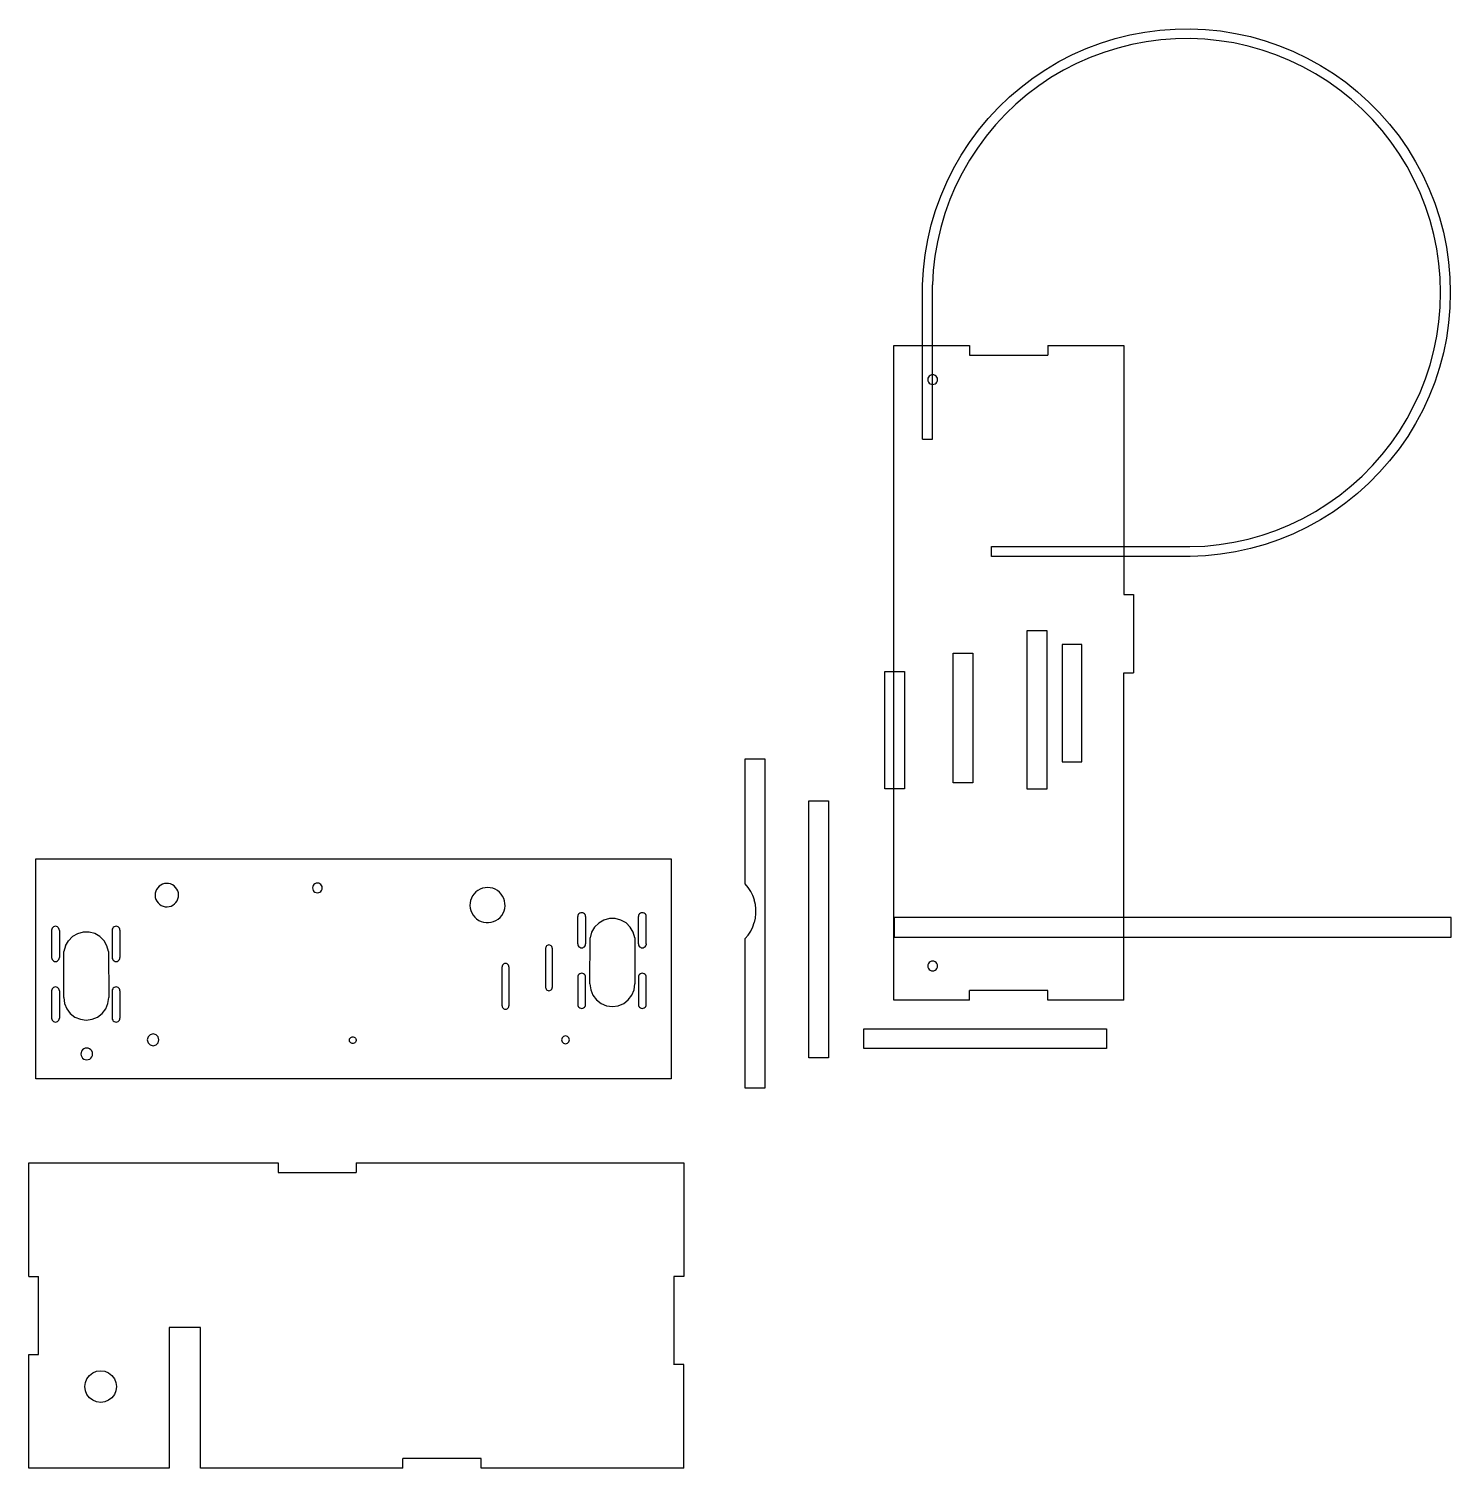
# Model space of a CAD drawing. Extents: x -496 to 930, y -567 to 239.
# Drawn here: x 154 to 930, y -546 to 239 of the extents above; entities that cross this region are included whole.
import ezdxf

# ---------------------------------------------------------------- set-up
doc = ezdxf.new("R2010")
doc.units = 0

msp = doc.modelspace()

# ---------------------------------------------------------------- linework, layer by layer
at = {"layer": 'Layer 1'}
for p, q in [((746.189, 234.021), (754.23998, 236.03381)), ((754.239, 236.034), (762.39259, 237.57964)), ((762.393, 237.579), (770.62206, 238.65232)), ((770.622, 238.653), (778.89926, 239.25045)), ((778.899, 239.25), (787.19692, 239.369592)), ((787.197, 239.37), (795.48801, 239.01133)), ((795.488, 239.011), (803.7446, 238.175264)), ((803.745, 238.175), (811.93971, 236.86498)), ((811.94, 236.865), (820.04564, 235.08503)), ((722.916, 225.254), (730.50055, 228.62213)), ((730.501, 228.622), (738.26702, 231.54758)), ((738.267, 231.547), (746.18863, 234.0203)), ((747.631, 228.884), (740.00288, 226.50235)), ((755.384, 230.822), (747.63136, 228.88377)), ((763.235, 232.311), (755.38358, 230.82264)), ((771.159, 233.344), (763.23486, 232.31045)), ((779.13, 233.919), (771.15946, 233.343688)), ((787.12, 234.035), (779.12959, 233.919842)), ((795.104, 233.689), (787.12019, 234.034378)), ((803.055, 232.884), (795.10438, 233.688767)), ((810.946, 231.623), (803.05493, 232.88448)), ((818.751, 229.909), (810.94573, 231.623)), ((826.445, 227.748), (818.75143, 229.90884)), ((820.045, 235.085), (828.03465, 232.84101)), ((828.035, 232.841), (835.88207, 230.14044)), ((835.882, 230.141), (843.56047, 226.99284)), ((708.392, 217.236), (715.53876, 221.45425)), ((715.538, 221.454), (722.9159, 225.2535)), ((725.221, 220.442), (718.11648, 216.7833)), ((732.525, 223.685), (725.22149, 220.44168)), ((740.003, 226.502), (732.52479, 223.68483)), ((834.001, 225.148), (826.4447, 227.74849)), ((841.395, 222.116), (834.00107, 225.1475)), ((848.602, 218.664), (841.39498, 222.11645)), ((843.56, 226.992), (851.04433, 223.4067)), ((851.045, 223.407), (858.31035, 219.39646)), ((694.886, 207.601), (701.50007, 212.61335)), ((701.5, 212.613), (708.39186, 217.23597)), ((711.235, 212.721), (704.59852, 208.26933)), ((718.117, 216.783), (711.23507, 212.72107)), ((855.598, 214.802), (848.60189, 218.66392)), ((862.36, 210.543), (855.59799, 214.80157)), ((858.31, 219.397), (865.33222, 214.97455)), ((865.332, 214.974), (872.08777, 210.15433)), ((688.571, 202.216), (694.88532, 207.60108)), ((704.598, 208.27), (698.22901, 203.44339)), ((868.866, 205.902), (862.36056, 210.54307)), ((875.093, 200.894), (868.86577, 205.90215)), ((872.088, 210.155), (878.55489, 204.95413)), ((878.555, 204.954), (884.71153, 199.38919)), ((676.925, 190.4), (682.57796, 196.47568)), ((682.578, 196.476), (688.57158, 202.21591)), ((692.149, 198.257), (686.3775, 192.72979)), ((698.23, 203.443), (692.14967, 198.25747)), ((881.021, 195.535), (875.09262, 200.8936)), ((884.712, 199.389), (890.53768, 193.47875)), ((671.631, 184.009), (676.92453, 190.40027)), ((686.378, 192.73), (680.93453, 186.87946)), ((886.631, 189.844), (881.021, 195.535)), ((891.904, 183.839), (886.63139, 189.84398)), ((890.537, 193.479), (896.0125, 187.24294)), ((666.715, 177.323), (671.6315, 184.00862)), ((675.837, 180.725), (671.10267, 174.28712)), ((680.934, 186.88), (675.83665, 180.72557)), ((896.821, 177.54), (891.90311, 183.83877)), ((896.013, 187.243), (901.12015, 180.70184)), ((901.12, 180.701), (905.8418, 173.87647)), ((662.192, 170.365), (666.7152, 177.32277)), ((671.103, 174.287), (666.747, 167.587)), ((901.368, 170.969), (896.82115, 177.54064)), ((905.842, 173.877), (910.162, 166.792)), ((658.077, 163.159), (662.1918, 170.3658)), ((666.747, 167.587), (662.78466, 160.64725)), ((905.529, 164.146), (901.368, 170.969)), ((910.162, 166.792), (914.06744, 159.46961)), ((654.384, 155.727), (658.077, 163.159)), ((662.785, 160.648), (659.22906, 153.4915)), ((909.29, 157.095), (905.529, 164.146)), ((914.068, 159.469), (917.54506, 151.93377)), ((651.126, 148.094), (654.38448, 155.7263)), ((659.229, 153.491), (656.09126, 146.14152)), ((912.638, 149.839), (909.29, 157.095)), ((915.563, 142.402), (912.638, 149.839)), ((917.545, 151.934), (920.58219, 144.21097)), ((648.312, 140.287), (651.12539, 148.09435)), ((656.091, 146.142), (653.38189, 138.62396)), ((918.054, 134.809), (915.563, 142.402)), ((920.582, 144.211), (923.16921, 136.32582)), ((645.953, 132.331), (648.31187, 140.28746)), ((653.382, 138.624), (651.11054, 130.96237)), ((920.104, 127.085), (918.05425, 134.80891)), ((923.169, 136.326), (925.2976, 128.30486)), ((644.057, 124.251), (645.95359, 132.33015)), ((651.11, 130.962), (649.28368, 123.18223)), ((921.705, 119.256), (920.10364, 127.08517)), ((925.298, 128.305), (926.96099, 120.17455)), ((642.629, 116.076), (644.05699, 124.251)), ((649.284, 123.182), (647.90893, 115.30994)), ((922.853, 111.348), (921.70537, 119.25642)), ((926.961, 120.174), (928.1528, 111.96125)), ((641.674, 107.833), (642.628644, 116.07669)), ((647.909, 115.31), (646.989747, 107.37179)), ((923.543, 103.384), (922.852657, 111.34802)), ((928.153, 111.961), (928.869787, 103.69192)), ((641.196, 99.5474), (641.674112, 107.83274)), ((646.99, 107.372), (646.529583, 99.54742)), ((923.775, 95.4685), (923.542929, 103.38362)), ((928.87, 103.692), (929.111102, 95.46949)), ((641.195, 15.4279), (641.195, 99.5474)), ((646.529, 15.4298), (646.529, 99.5474)), ((923.543, 87.4104), (923.775297, 95.46854)), ((929.111, 95.4698), (928.869785, 87.10295)), ((922.853, 79.449), (923.543117, 87.41041)), ((928.869, 87.103), (928.152325, 78.83522)), ((921.705, 71.5406), (922.85263, 79.44902)), ((928.153, 78.8352), (926.9612, 70.62245)), ((920.104, 63.7114), (921.70536, 71.54057)), ((625.45, 66.5889), (666.8522, 66.588985)), ((625.45, -290.742), (625.45, 66.5889)), ((666.853, 66.589), (666.853, 61.2557)), ((709.519, 66.5889), (709.519, 61.2556)), ((709.519, 66.5889), (750.9205, 66.588872)), ((750.92, 66.5889), (750.92, -69.41)), ((918.054, 55.9875), (920.10375, 63.71141)), ((926.961, 70.6225), (925.29801, 62.49205)), ((666.853, 61.2557), (709.5192, 61.255644)), ((915.563, 48.3945), (918.05431, 55.98749)), ((925.298, 62.492), (923.1694, 54.47086)), ((644.01, 47.9222), (644.100876, 47.232026)), ((644.101, 48.6124), (644.010124, 47.922198)), ((644.101, 47.232), (644.367389, 46.588844)), ((644.368, 49.2556), (644.101611, 48.612444)), ((644.791, 49.8079), (644.367215, 49.25562)), ((645.344, 50.2316), (644.79172, 49.807815)), ((645.987, 50.498), (645.343844, 50.231611)), ((646.677, 50.5889), (645.986826, 50.498024)), ((647.367, 50.498), (646.676826, 50.588876)), ((648.01, 50.2316), (647.366844, 50.497989)), ((648.563, 49.8079), (648.01072, 50.231685)), ((648.986, 49.2556), (648.562215, 49.80788)), ((648.986, 46.5889), (649.252418, 47.232056)), ((649.253, 48.6124), (648.986582, 49.255556)), ((649.253, 47.232), (649.343847, 47.922174)), ((649.344, 47.9222), (649.253153, 48.612402)), ((912.638, 40.9577), (915.56267, 48.39455)), ((923.169, 54.4709), (920.58179, 46.58572)), ((644.368, 46.5889), (644.791785, 46.03662)), ((644.791, 46.0366), (645.34328, 45.612815)), ((645.344, 45.6128), (645.987156, 45.346411)), ((645.987, 45.3464), (646.677174, 45.255524)), ((646.677, 45.2556), (647.367174, 45.346476)), ((647.367, 45.3464), (648.010156, 45.612789)), ((648.01, 45.6128), (648.56228, 46.036585)), ((648.563, 46.0366), (648.986785, 46.58888)), ((909.29, 33.7017), (912.63823, 40.9577)), ((920.582, 46.5857), (917.54481, 38.86267)), ((905.529, 26.6506), (909.28969, 33.70165)), ((917.545, 38.8627), (914.06794, 31.32747)), ((901.368, 19.8279), (905.52869, 26.65058)), ((910.162, 24.0051), (905.84121, 16.91987)), ((914.068, 31.3274), (910.16256, 24.00501)), ((896.821, 13.2563), (901.36785, 19.82794)), ((905.842, 16.9198), (901.1202, 10.09527)), ((641.195, 15.4279), (646.52891, 15.429876)), ((891.904, 6.95751), (896.82189, 13.25628)), ((901.12, 10.0953), (896.01285, 3.55414)), ((881.021, -4.73871), (886.63081, 0.95253)), ((886.631, 0.952528), (891.90361, 6.957508)), ((896.013, 3.55414), (890.5375, -2.68192)), ((875.093, -10.0973), (881.02138, -4.7387)), ((890.537, -2.68193), (884.71132, -8.59218)), ((862.36, -19.7465), (868.86544, -15.10543)), ((868.866, -15.1055), (875.09323, -10.09735)), ((878.555, -14.157), (872.08811, -19.35787)), ((884.712, -8.59218), (878.55547, -14.15699)), ((855.598, -24.0051), (862.36001, -19.74653)), ((872.088, -19.3579), (865.33223, -24.17757)), ((834.001, -34.351), (841.39493, -31.3195)), ((841.395, -31.3195), (848.60202, -27.86705)), ((848.602, -27.867), (855.59811, -24.00508)), ((858.31, -28.6), (851.04465, -32.61054)), ((865.332, -24.1775), (858.30978, -28.59995)), ((810.946, -40.8263), (818.75127, -39.1123)), ((818.751, -39.1123), (826.44457, -36.95146)), ((826.445, -36.9515), (834.0013, -34.35101)), ((843.56, -36.1958), (835.88153, -39.34396)), ((851.045, -32.6105), (843.56067, -36.1958)), ((678.848, -48.5746), (678.848, -43.2413)), ((678.848, -43.2413), (787.044, -43.2413)), ((787.044, -43.2413), (795.10463, -42.892598)), ((795.104, -42.8926), (803.05462, -42.087833)), ((803.055, -42.0878), (810.94607, -40.82632)), ((811.94, -46.0685), (803.74529, -47.37852)), ((820.045, -44.2885), (811.93936, -46.06847)), ((828.035, -42.0445), (820.04535, -44.28849)), ((835.882, -39.344), (828.03493, -42.04456)), ((787.159, -48.5746), (678.848, -48.5746)), ((795.488, -48.2143), (787.15856, -48.574633)), ((803.745, -47.3785), (795.4884, -48.214236)), ((750.92, -69.41), (756.254, -69.41)), ((756.254, -69.41), (756.254, -112.077)), ((698.259, -175.626), (698.277062, -88.9557)), ((698.277, -88.9555), (708.9437, -88.957758)), ((708.944, -88.9577), (708.925938, -175.628)), ((657.85, -172.104), (657.864675, -101.4332)), ((657.864, -101.434), (668.5307, -101.436258)), ((668.531, -101.436), (668.516324, -172.1068)), ((727.991, -96.6276), (717.3243, -96.629858)), ((717.325, -96.6298), (717.338264, -160.6298)), ((728.005, -160.628), (727.991736, -96.6281)), ((620.643, -175.464), (620.656264, -111.4641)), ((620.657, -111.464), (631.3237, -111.466258)), ((631.323, -111.466), (631.309736, -175.466)), ((750.92, -112.077), (756.254, -112.077)), ((750.92, -290.742), (750.92, -112.077)), ((544.466, -227.289), (544.466, -159.081)), ((544.466, -159.081), (555.133, -159.081)), ((555.133, -159.081), (555.133, -338.787)), ((717.338, -160.63), (728.0046, -160.627178)), ((668.516, -172.107), (657.8493, -172.104178)), ((631.31, -175.466), (620.6433, -175.463178)), ((708.926, -175.628), (698.2593, -175.625178)), ((579.135, -322.172), (579.135, -181.879)), ((579.135, -181.879), (589.815, -181.879)), ((589.815, -181.879), (589.815, -322.172)), ((157.398, -333.726), (157.397997, -213.591)), ((157.398, -213.591), (504.063, -213.590944)), ((504.063, -213.59), (504.063, -333.726)), ((226.545, -227.439), (225.54451, -227.932522)), ((227.616, -227.126), (226.54501, -227.438279)), ((228.725, -227.005), (227.61605, -227.126581)), ((229.838, -227.078), (228.72479, -227.005158)), ((230.922, -227.343), (229.83835, -227.077965)), ((231.943, -227.792), (230.92184, -227.342787)), ((232.87, -228.412), (231.942353, -227.792325)), ((309.138, -227.598), (308.714215, -228.150308)), ((309.691, -227.174), (309.13872, -227.597785)), ((310.334, -226.908), (309.690844, -227.174389)), ((311.024, -226.817), (310.333826, -226.907876)), ((311.714, -226.908), (311.023826, -226.817124)), ((312.357, -227.174), (311.713844, -226.907611)), ((312.91, -227.598), (312.35772, -227.174215)), ((313.333, -228.15), (312.909215, -227.597692)), ((546.064, -229.238), (544.46631, -227.28813)), ((222.539, -232.43), (222.466158, -233.54322)), ((222.467, -233.544), (222.58857, -234.65293)), ((222.804, -231.347), (222.538957, -232.43065)), ((222.588, -234.653), (222.90029, -235.724)), ((223.254, -230.326), (222.804807, -231.34716)), ((223.873, -229.398), (223.253311, -230.325664)), ((224.645, -228.592), (223.873639, -229.397941)), ((225.544, -227.932), (224.644409, -228.59175)), ((233.676, -229.183), (232.870053, -228.411631)), ((234.336, -230.083), (233.676241, -229.183417)), ((234.83, -231.083), (234.336478, -230.08249)), ((234.476, -236.481), (234.92519, -235.45984)), ((235.142, -232.154), (234.82971, -231.08302)), ((234.926, -235.46), (235.191043, -234.37635)), ((235.264, -233.263), (235.142427, -232.15404)), ((235.191, -234.376), (235.263844, -233.2628)), ((308.357, -229.484), (308.447876, -230.174174)), ((308.448, -228.794), (308.357124, -229.484202)), ((308.448, -230.174), (308.714389, -230.817156)), ((308.715, -228.15), (308.448611, -228.793127)), ((308.715, -230.817), (309.138785, -231.36928)), ((309.138, -231.369), (309.69028, -231.792785)), ((309.691, -231.793), (310.334156, -232.059389)), ((310.334, -232.06), (311.024174, -232.150876)), ((311.024, -232.15), (311.714174, -232.059124)), ((311.714, -232.06), (312.357156, -231.793611)), ((312.357, -231.793), (312.90928, -231.369215)), ((312.91, -231.369), (313.333785, -230.81672)), ((313.333, -230.817), (313.599418, -230.173844)), ((313.6, -228.794), (313.333582, -228.150873)), ((313.6, -230.174), (313.690847, -229.483826)), ((313.691, -229.484), (313.600153, -228.793798)), ((395.004, -235.017), (394.537289, -236.33853)), ((395.658, -233.778), (395.003838, -235.01746)), ((396.486, -232.647), (395.658328, -233.77803)), ((397.469, -231.648), (396.485485, -232.646445)), ((398.587, -230.804), (397.46858, -231.648634)), ((399.817, -230.131), (398.58753, -230.803761)), ((401.131, -229.644), (399.81666, -230.130607)), ((402.502, -229.354), (401.13085, -229.64404)), ((403.901, -229.267), (402.50219, -229.354291)), ((405.298, -229.384), (403.90142, -229.266709)), ((406.662, -229.704), (405.29737, -229.384609)), ((407.966, -230.219), (406.66242, -229.70434)), ((409.181, -230.918), (407.96623, -230.218993)), ((410.281, -231.786), (409.18096, -230.917603)), ((411.243, -232.805), (410.281131, -231.78567)), ((412.046, -233.954), (411.242796, -232.80547)), ((412.673, -235.207), (412.045564, -233.95379)), ((413.112, -236.538), (412.673737, -235.20679)), ((547.428, -231.358), (546.06334, -229.23848)), ((548.542, -233.619), (547.42821, -231.35756)), ((549.391, -235.993), (548.542669, -233.6192)), ((222.9, -235.724), (223.393522, -236.72448)), ((223.394, -236.724), (224.053759, -237.623583)), ((224.054, -237.624), (224.859947, -238.395369)), ((224.86, -238.395), (225.78765, -239.014703)), ((225.787, -239.015), (226.80816, -239.464185)), ((226.808, -239.464), (227.89165, -239.729035)), ((227.892, -239.729), (229.00521, -239.801842)), ((229.005, -239.802), (230.11395, -239.680447)), ((230.114, -239.68), (231.18499, -239.367693)), ((231.185, -239.368), (232.18549, -238.874478)), ((232.186, -238.874), (233.085594, -238.21425)), ((233.085, -238.215), (233.856358, -237.409059)), ((233.857, -237.409), (234.476692, -236.481336)), ((394.201, -239.114), (394.339345, -240.50868)), ((394.268, -237.714), (394.201791, -239.11393)), ((394.537, -236.339), (394.267676, -237.71438)), ((394.34, -240.509), (394.679908, -241.86866)), ((394.68, -241.869), (395.214274, -243.16468)), ((395.214, -243.164), (395.931239, -244.36807)), ((411.545, -244.536), (412.287893, -243.34759)), ((412.288, -243.347), (412.849932, -242.06309)), ((412.85, -242.064), (413.219005, -240.71193)), ((413.351, -237.919), (413.111224, -236.53814)), ((413.219, -240.711), (413.387233, -239.31962)), ((413.387, -239.32), (413.350847, -237.91897)), ((454.13, -243.278), (453.688181, -243.617005)), ((454.644, -243.064), (454.129481, -243.277134)), ((455.197, -242.992), (454.644861, -243.0647)), ((455.749, -243.064), (455.196833, -242.9913)), ((456.263, -243.278), (455.748481, -243.064866)), ((456.705, -243.617), (456.263181, -243.277995)), ((487.196, -243.278), (486.754181, -243.617005)), ((487.711, -243.064), (487.196481, -243.277134)), ((488.263, -242.992), (487.710833, -243.0647)), ((488.815, -243.064), (488.262861, -242.9913)), ((489.33, -243.278), (488.815481, -243.064866)), ((489.772, -243.617), (489.330181, -243.277995)), ((549.962, -238.448), (549.390218, -235.99287)), ((549.962, -245.978), (550.249782, -243.47362)), ((550.25, -240.953), (549.962218, -238.44865)), ((550.25, -243.474), (550.25, -240.953)), ((166.6, -251.048), (166.260972, -251.489819)), ((167.041, -250.709), (166.599173, -251.048033)), ((167.556, -250.496), (167.041481, -250.709134)), ((168.108, -250.423), (167.555852, -250.495672)), ((168.66, -250.496), (168.107852, -250.423328)), ((169.175, -250.709), (168.660481, -250.495866)), ((169.616, -251.048), (169.174173, -250.708967)), ((169.616, -251.048), (169.649209, -251.091265)), ((169.65, -251.092), (169.886169, -252.084208)), ((199.666, -251.048), (199.326975, -251.489819)), ((200.108, -250.709), (199.666173, -251.048033)), ((200.623, -250.496), (200.108478, -250.709134)), ((201.175, -250.423), (200.622855, -250.495672)), ((201.727, -250.496), (201.174852, -250.423328)), ((202.241, -250.709), (201.726481, -250.495866)), ((202.683, -251.048), (202.241173, -250.708967)), ((203.022, -251.49), (202.682972, -251.048181)), ((395.931, -244.368), (396.815879, -245.45481)), ((396.816, -245.455), (397.84972, -246.401403)), ((397.85, -246.402), (399.0105, -247.187791)), ((399.01, -247.187), (400.27255, -247.795471)), ((400.273, -247.796), (401.61068, -248.21414)), ((401.611, -248.214), (402.9953, -248.43292)), ((402.995, -248.433), (404.39643, -248.447958)), ((404.396, -248.448), (405.78467, -248.258827)), ((405.785, -248.259), (407.13134, -247.869618)), ((407.131, -247.869), (408.4063, -247.287792)), ((408.407, -247.288), (409.58409, -246.527271)), ((409.584, -246.527), (410.63776, -245.602977)), ((410.637, -245.603), (411.545021, -244.53541)), ((453.063, -260.058), (453.063, -245.125)), ((453.136, -244.573), (453.0633, -245.125139)), ((453.349, -244.058), (453.135894, -244.572519)), ((453.688, -243.617), (453.348967, -244.058847)), ((457.044, -244.058), (456.704967, -243.616153)), ((457.257, -244.573), (457.043894, -244.058481)), ((457.33, -245.125), (457.2573, -244.572861)), ((457.33, -245.125), (457.33, -260.058)), ((462.217, -250.902), (460.62338, -253.67954)), ((464.475, -248.631), (462.21683, -250.90145)), ((467.244, -247.023), (464.47512, -248.63161)), ((470.335, -246.186), (467.2441, -247.023155)), ((473.537, -246.177), (470.3348, -246.185749)), ((476.633, -246.997), (473.53765, -246.176581)), ((479.41, -248.591), (476.63246, -246.99738)), ((481.681, -250.849), (479.41055, -248.5908)), ((483.289, -253.618), (481.68039, -250.84912)), ((486.202, -244.573), (486.1293, -245.125139)), ((486.13, -260.058), (486.13, -245.125)), ((486.416, -244.058), (486.202894, -244.572519)), ((486.755, -243.617), (486.415967, -244.058847)), ((490.111, -244.058), (489.771967, -243.616153)), ((490.324, -244.573), (490.110894, -244.058481)), ((490.396, -245.125), (490.3233, -244.572861)), ((490.396, -260.058), (490.396, -245.125)), ((547.428, -253.068), (548.54179, -250.80656)), ((548.542, -250.807), (549.390331, -248.4332)), ((549.391, -248.433), (549.962782, -245.97787)), ((625.591, -245.656), (625.591, -256.323)), ((929.589, -245.656), (625.591, -245.656)), ((929.589, -256.323), (929.589, -245.656)), ((166.047, -252.005), (165.974308, -252.557139)), ((165.975, -252.557), (165.975, -267.49)), ((166.26, -251.49), (166.04688, -252.004519)), ((169.886, -252.084), (170.241459, -252.974495)), ((170.241, -252.974), (170.241, -267.49)), ((173.535, -261.111), (175.12861, -258.33346)), ((177.387, -256.063), (175.12881, -258.33345)), ((180.156, -254.454), (177.38712, -256.06261)), ((183.247, -253.617), (180.15613, -254.454183)), ((186.449, -253.609), (183.24677, -253.617749)), ((189.544, -254.429), (186.44864, -253.608552)), ((192.322, -256.023), (189.54446, -254.42941)), ((194.592, -258.281), (192.32156, -256.0228)), ((196.201, -261.05), (194.59239, -258.28112)), ((199.041, -252.557), (199.041, -267.49)), ((199.114, -252.005), (199.041308, -252.557139)), ((199.327, -251.49), (199.11388, -252.004519)), ((203.235, -252.005), (203.02188, -251.490481)), ((203.308, -252.557), (203.235308, -252.004861)), ((203.308, -252.557), (203.308, -267.49)), ((459.703, -281.916), (459.803669, -256.7745)), ((460.624, -253.679), (459.803581, -256.77435)), ((484.127, -256.709), (483.289817, -253.61813)), ((484.127, -256.709), (484.236305, -281.9163)), ((544.466, -257.138), (546.06369, -255.18813)), ((544.466, -338.787), (544.466, -257.138)), ((546.064, -255.188), (547.42866, -253.06848)), ((625.591, -256.323), (929.589, -256.323)), ((172.614, -289.348), (172.714657, -264.2065)), ((173.535, -261.111), (172.714569, -264.20635)), ((197.038, -264.141), (196.200834, -261.05013)), ((197.038, -264.141), (197.147319, -289.3483)), ((435.595, -261.972), (435.533193, -262.441335)), ((435.534, -262.442), (435.534, -283.775)), ((435.777, -261.535), (435.59587, -261.972331)), ((436.065, -261.159), (435.776823, -261.534553)), ((436.44, -260.871), (436.064447, -261.159177)), ((436.878, -260.69), (436.440641, -260.871158)), ((437.347, -260.628), (436.877693, -260.689778)), ((437.816, -260.69), (437.346665, -260.628222)), ((438.254, -260.871), (437.816669, -260.689842)), ((438.629, -261.159), (438.253447, -260.870823)), ((438.917, -261.535), (438.628823, -261.159447)), ((439.098, -261.972), (438.916842, -261.534669)), ((439.16, -262.442), (439.098222, -261.972665)), ((439.16, -262.442), (439.16, -283.775)), ((453.063, -260.058), (453.1357, -260.610139)), ((453.136, -260.611), (453.349106, -261.125519)), ((453.349, -261.125), (453.688033, -261.566819)), ((453.688, -261.567), (454.129819, -261.906033)), ((454.13, -261.906), (454.644519, -262.119134)), ((454.644, -262.119), (455.196139, -262.191672)), ((455.197, -262.192), (455.749167, -262.119328)), ((455.749, -262.119), (456.263519, -261.905866)), ((456.263, -261.906), (456.704819, -261.566967)), ((456.705, -261.567), (457.044033, -261.125181)), ((457.044, -261.125), (457.257106, -260.610481)), ((457.257, -260.611), (457.3297, -260.058861)), ((486.13, -260.058), (486.2027, -260.610139)), ((486.202, -260.611), (486.415106, -261.125519)), ((486.416, -261.125), (486.755033, -261.566819)), ((486.755, -261.567), (487.196819, -261.906033)), ((487.196, -261.906), (487.710519, -262.119134)), ((487.711, -262.119), (488.263167, -262.191672)), ((488.263, -262.192), (488.815139, -262.119328)), ((488.815, -262.119), (489.329519, -261.905866)), ((489.33, -261.906), (489.771819, -261.566967)), ((489.772, -261.567), (490.111033, -261.125181)), ((490.111, -261.125), (490.324106, -260.610481)), ((490.396, -260.058), (490.3233, -260.610139)), ((165.975, -267.49), (166.047692, -268.042139)), ((166.047, -268.042), (166.26012, -268.556519)), ((166.26, -268.557), (166.599028, -268.998847)), ((166.6, -268.999), (167.041827, -269.338005)), ((167.041, -269.338), (167.555519, -269.551134)), ((167.556, -269.551), (168.108148, -269.6237)), ((168.108, -269.623), (168.660148, -269.5503)), ((168.66, -269.551), (169.174519, -269.337866)), ((169.175, -269.338), (169.616827, -268.998995)), ((169.616, -268.999), (169.955025, -268.557153)), ((169.956, -268.557), (170.169123, -268.042481)), ((170.169, -268.042), (170.241689, -267.489861)), ((199.041, -267.49), (199.113692, -268.042139)), ((199.114, -268.042), (199.32712, -268.556519)), ((199.327, -268.557), (199.666025, -268.998847)), ((199.666, -268.999), (200.107827, -269.338033)), ((200.108, -269.338), (200.622522, -269.551106)), ((200.623, -269.551), (201.175145, -269.6237)), ((201.175, -269.623), (201.727148, -269.5503)), ((201.727, -269.551), (202.241519, -269.337894)), ((202.241, -269.338), (202.682827, -268.998967)), ((202.683, -268.999), (203.022028, -268.557153)), ((203.022, -268.557), (203.23512, -268.042481)), ((203.235, -268.042), (203.307692, -267.489861)), ((411.874, -272.098), (411.812222, -272.567335)), ((411.813, -293.901), (411.813, -272.567)), ((412.055, -271.661), (411.873842, -272.098331)), ((412.344, -271.285), (412.055823, -271.660553)), ((412.719, -270.997), (412.343447, -271.285177)), ((413.157, -270.816), (412.719669, -270.997158)), ((413.626, -270.754), (413.156665, -270.815778)), ((414.095, -270.816), (413.625693, -270.754222)), ((414.533, -270.997), (414.095641, -270.815842)), ((414.908, -271.285), (414.532447, -270.996823)), ((415.196, -271.661), (414.907851, -271.285447)), ((415.377, -272.098), (415.195842, -271.660669)), ((415.439, -272.567), (415.377193, -272.097665)), ((415.439, -272.567), (415.439, -293.901)), ((643.997, -272.076), (644.087875, -272.766174)), ((644.088, -271.385), (643.997124, -272.075202)), ((644.354, -270.742), (644.087611, -271.385127)), ((644.088, -272.766), (644.354389, -273.409156)), ((644.354, -273.409), (644.777785, -273.96128)), ((644.778, -270.19), (644.354215, -270.74228)), ((645.33, -269.766), (644.777692, -270.189785)), ((644.778, -273.961), (645.330308, -274.384785)), ((645.33, -274.385), (645.973127, -274.651389)), ((645.974, -269.5), (645.330873, -269.766418)), ((646.664, -269.409), (645.973798, -269.499847)), ((645.974, -274.651), (646.664202, -274.741875)), ((647.354, -269.5), (646.663826, -269.409153)), ((646.664, -274.742), (647.354174, -274.651125)), ((647.997, -269.766), (647.353844, -269.499582)), ((647.354, -274.651), (647.997156, -274.384611)), ((648.549, -270.19), (647.99672, -269.766215)), ((647.997, -274.385), (648.54928, -273.961215)), ((648.549, -273.961), (648.972785, -273.40872)), ((648.973, -270.742), (648.549215, -270.18972)), ((649.239, -271.385), (648.972611, -270.741873)), ((648.973, -273.409), (649.239389, -272.765844)), ((649.239, -272.766), (649.329876, -272.075826)), ((649.33, -272.076), (649.239125, -271.385798)), ((453.063, -278.192), (453.063, -293.125)), ((453.136, -277.64), (453.063328, -278.192139)), ((453.349, -277.125), (453.135866, -277.639519)), ((453.688, -276.683), (453.348967, -277.124819)), ((454.13, -276.344), (453.688181, -276.683033)), ((454.644, -276.131), (454.129481, -276.344134)), ((455.197, -276.058), (454.644861, -276.130672)), ((455.749, -276.131), (455.196861, -276.058328)), ((456.263, -276.344), (455.748481, -276.130866)), ((456.705, -276.683), (456.263153, -276.343967)), ((457.044, -277.125), (456.704967, -276.683181)), ((457.257, -277.64), (457.043894, -277.125481)), ((457.33, -278.192), (457.2573, -277.639861)), ((457.33, -293.125), (457.33, -278.192)), ((459.703, -281.916), (460.120971, -285.09083)), ((483.818, -285.091), (484.235971, -281.91617)), ((486.202, -277.64), (486.1293, -278.192139)), ((486.13, -278.192), (486.13, -293.125)), ((486.416, -277.125), (486.202866, -277.639519)), ((486.755, -276.683), (486.415995, -277.124819)), ((487.196, -276.344), (486.754153, -276.683033)), ((487.711, -276.131), (487.196481, -276.344134)), ((488.263, -276.058), (487.710861, -276.130672)), ((488.815, -276.131), (488.262861, -276.058328)), ((489.33, -276.344), (488.815481, -276.130866)), ((489.772, -276.683), (489.330153, -276.343967)), ((490.111, -277.125), (489.771995, -276.683181)), ((490.324, -277.64), (490.110866, -277.125481)), ((490.396, -278.192), (490.3233, -277.639861)), ((490.396, -293.125), (490.396, -278.192)), ((165.975, -285.623), (165.975, -300.557)), ((166.048, -285.071), (165.975308, -285.623167)), ((166.261, -284.557), (166.047877, -285.071519)), ((166.6, -284.115), (166.260975, -284.556819)), ((167.042, -283.776), (166.600173, -284.115033)), ((167.556, -283.563), (167.041481, -283.776106)), ((168.108, -283.49), (167.555852, -283.5627)), ((168.66, -283.563), (168.107852, -283.4903)), ((169.175, -283.776), (168.660481, -283.562894)), ((169.617, -284.115), (169.175173, -283.775967)), ((169.956, -284.557), (169.616975, -284.115181)), ((170.169, -285.071), (169.955877, -284.556481)), ((170.242, -285.623), (170.169311, -285.070833)), ((170.242, -285.623), (170.242, -300.557)), ((172.614, -289.348), (173.031976, -292.52286)), ((196.73, -292.523), (197.147976, -289.34814)), ((199.041, -285.623), (199.041, -300.557)), ((199.114, -285.071), (199.041308, -285.623139)), ((199.327, -284.557), (199.11388, -285.071519)), ((199.666, -284.115), (199.326975, -284.556819)), ((200.108, -283.776), (199.66617, -284.115033)), ((200.623, -283.563), (200.108481, -283.776134)), ((201.175, -283.49), (200.622855, -283.562672)), ((201.727, -283.563), (201.174852, -283.490328)), ((202.241, -283.776), (201.726481, -283.562866)), ((202.683, -284.115), (202.241173, -283.775967)), ((203.022, -284.557), (202.682972, -284.115181)), ((203.235, -285.071), (203.02188, -284.556481)), ((203.308, -285.623), (203.235308, -285.070861)), ((203.308, -285.623), (203.308, -300.557)), ((435.534, -283.775), (435.595807, -284.244335)), ((435.595, -284.244), (435.77613, -284.681331)), ((435.777, -284.682), (436.065177, -285.057553)), ((436.065, -285.057), (436.440553, -285.345177)), ((436.44, -285.345), (436.877359, -285.526158)), ((436.878, -285.526), (437.347307, -285.587778)), ((437.347, -285.588), (437.816335, -285.526222)), ((437.816, -285.526), (438.253331, -285.344842)), ((438.254, -285.345), (438.629553, -285.056823)), ((438.629, -285.057), (438.917177, -284.681447)), ((438.917, -284.682), (439.098158, -284.244669)), ((439.098, -284.244), (439.159778, -283.774665)), ((460.121, -285.091), (461.34644, -288.04951)), ((461.346, -288.05), (463.29542, -290.59051)), ((463.295, -290.59), (465.83551, -292.53939)), ((478.103, -292.54), (480.64353, -290.59061)), ((480.643, -290.59), (482.59239, -288.04949)), ((482.593, -288.05), (483.81844, -285.09149)), ((666.852, -290.742), (666.852, -285.409)), ((709.518, -285.409), (666.852, -285.409)), ((709.518, -290.742), (709.518, -285.409)), ((173.032, -292.523), (174.25744, -295.48148)), ((174.258, -295.481), (176.2074, -298.02151)), ((176.207, -298.022), (178.74751, -299.97139)), ((191.014, -299.971), (193.55451, -298.02161)), ((193.555, -298.022), (195.5044, -295.48149)), ((195.504, -295.481), (196.72944, -292.52252)), ((411.813, -293.901), (411.874778, -294.370307)), ((411.874, -294.37), (412.055158, -294.807359)), ((412.055, -294.807), (412.343177, -295.182553)), ((412.344, -295.183), (412.719553, -295.471149)), ((412.719, -295.471), (413.156331, -295.652158)), ((413.157, -295.652), (413.626335, -295.713807)), ((413.626, -295.714), (414.095307, -295.652193)), ((414.095, -295.652), (414.532359, -295.470842)), ((414.533, -295.471), (414.908553, -295.182851)), ((414.908, -295.183), (415.196149, -294.807447)), ((415.196, -294.807), (415.377158, -294.369641)), ((415.377, -294.37), (415.438807, -293.900693)), ((453.063, -293.125), (453.135672, -293.677139)), ((453.136, -293.677), (453.349134, -294.191519)), ((453.349, -294.192), (453.688033, -294.633847)), ((453.688, -294.634), (454.129819, -294.973005)), ((454.13, -294.973), (454.644519, -295.186134)), ((454.644, -295.186), (455.196139, -295.2587)), ((455.197, -295.258), (455.749139, -295.1853)), ((455.749, -295.186), (456.263519, -294.972866)), ((456.263, -294.973), (456.704847, -294.633995)), ((456.705, -294.634), (457.044033, -294.192153)), ((457.044, -294.192), (457.257106, -293.677481)), ((457.257, -293.677), (457.3297, -293.124861)), ((465.836, -292.54), (468.79448, -293.76544)), ((468.794, -293.765), (471.96886, -294.182971)), ((471.969, -294.183), (475.14383, -293.765029)), ((475.144, -293.765), (478.10248, -292.53956)), ((486.13, -293.125), (486.2027, -293.677139)), ((486.202, -293.677), (486.415134, -294.191519)), ((486.416, -294.192), (486.755005, -294.633847)), ((486.755, -294.634), (487.196847, -294.973033)), ((487.196, -294.973), (487.710519, -295.186106)), ((487.711, -295.186), (488.263139, -295.2587)), ((488.263, -295.258), (488.815139, -295.1853)), ((488.815, -295.186), (489.329519, -294.972894)), ((489.33, -294.973), (489.771847, -294.633967)), ((489.772, -294.634), (490.111005, -294.192153)), ((490.111, -294.192), (490.324134, -293.677481)), ((490.324, -293.677), (490.3967, -293.124861)), ((666.852, -290.742), (625.45, -290.742)), ((750.92, -290.742), (709.518, -290.742)), ((165.975, -300.557), (166.047692, -301.109167)), ((166.048, -301.109), (166.261123, -301.623519)), ((166.261, -301.623), (166.600025, -302.064819)), ((166.6, -302.065), (167.041827, -302.404033)), ((167.042, -302.404), (167.556519, -302.617106)), ((167.556, -302.617), (168.108148, -302.6897)), ((168.108, -302.69), (168.660148, -302.6173)), ((168.66, -302.617), (169.174519, -302.403894)), ((169.175, -302.404), (169.616827, -302.064967)), ((169.617, -302.065), (169.956025, -301.623181)), ((169.956, -301.623), (170.169123, -301.108481)), ((170.169, -301.109), (170.241689, -300.556833)), ((178.748, -299.971), (181.70648, -301.19644)), ((181.706, -301.197), (184.88085, -301.614999)), ((184.881, -301.615), (188.05585, -301.197001)), ((188.056, -301.197), (191.01448, -299.97156)), ((199.041, -300.557), (199.113692, -301.109139)), ((199.114, -301.109), (199.32712, -301.623519)), ((199.327, -301.623), (199.666025, -302.064847)), ((199.666, -302.065), (200.10783, -302.404005)), ((200.108, -302.404), (200.622519, -302.617134)), ((200.623, -302.617), (201.175145, -302.6897)), ((201.175, -302.69), (201.727148, -302.6173)), ((201.727, -302.617), (202.241519, -302.403866)), ((202.241, -302.404), (202.682827, -302.064995)), ((202.683, -302.065), (203.022028, -301.623153)), ((203.022, -301.623), (203.23512, -301.108481)), ((203.235, -301.109), (203.307692, -300.556861)), ((218.17, -312.393), (218.598718, -313.993)), ((218.599, -310.793), (218.170282, -312.393)), ((219.77, -309.621), (218.59872, -310.79228)), ((218.599, -313.993), (219.77028, -315.16428)), ((221.37, -309.193), (219.77, -309.621723)), ((222.97, -309.621), (221.37, -309.192277)), ((222.97, -315.164), (224.14128, -313.99272)), ((224.142, -310.793), (222.97072, -309.62172)), ((224.57, -312.393), (224.141282, -310.793)), ((224.142, -313.993), (224.570718, -312.393)), ((328.489, -312.369), (328.610807, -311.911546)), ((328.613, -313.299), (328.489754, -312.841941)), ((328.49, -312.842), (328.49, -312.369)), ((328.611, -311.911), (328.847022, -311.500677)), ((328.85, -313.709), (328.612651, -313.299439)), ((328.847, -311.501), (329.181179, -311.165748)), ((329.186, -314.043), (328.850748, -313.708793)), ((329.181, -311.166), (329.590589, -310.928651)), ((329.596, -314.279), (329.185677, -314.042978)), ((329.591, -310.928), (330.048059, -310.804754)), ((330.048, -310.805), (330.521, -310.805)), ((330.521, -310.804), (330.978425, -310.925779)), ((330.979, -310.926), (331.389351, -311.16205)), ((331.394, -314.039), (330.984439, -314.27632)), ((331.389, -311.162), (331.724252, -311.496179)), ((331.728, -313.704), (331.393793, -314.03928)), ((331.724, -311.496), (331.961349, -311.905589)), ((331.964, -313.294), (331.727978, -313.704323)), ((331.962, -311.906), (332.085246, -312.36303)), ((332.086, -312.836), (331.964221, -313.293425)), ((332.085, -312.363), (332.085, -312.836)), ((444.238, -312.393), (444.523834, -313.45966)), ((444.524, -311.326), (444.238166, -312.39266)), ((444.524, -313.459), (445.304852, -314.239852)), ((445.305, -310.545), (444.524148, -311.325852)), ((446.372, -310.259), (445.30534, -310.544806)), ((447.438, -310.545), (446.37134, -310.259194)), ((447.438, -314.24), (448.218852, -313.459148)), ((448.219, -311.326), (447.438148, -310.545148)), ((448.219, -313.459), (448.504834, -312.39234)), ((448.505, -312.393), (448.219166, -311.32634)), ((609.079, -317.143), (609.079, -306.476)), ((609.079, -306.476), (741.608, -306.476)), ((741.608, -306.476), (741.608, -317.143)), ((181.959, -320.133), (182.075236, -320.960221)), ((182.061, -319.304), (181.959169, -320.13314)), ((182.373, -318.53), (182.060044, -319.30453)), ((182.075, -320.961), (182.401384, -321.72997)), ((182.876, -317.863), (182.373244, -318.530145)), ((182.401, -321.73), (182.915282, -322.388311)), ((183.535, -317.348), (182.876706, -317.862293)), ((184.304, -317.022), (183.535033, -317.348362)), ((185.131, -316.906), (184.303759, -317.022247)), ((185.96, -317.007), (185.130863, -316.905174)), ((186.734, -317.32), (185.95947, -317.007044)), ((187.402, -317.823), (186.734861, -317.32025)), ((187.916, -318.481), (187.401715, -317.822689)), ((187.441, -322.348), (187.943756, -321.680855)), ((188.242, -319.25), (187.915619, -318.48103)), ((187.944, -321.681), (188.256959, -320.90647)), ((188.358, -320.078), (188.241764, -319.250779)), ((188.257, -320.907), (188.358829, -320.07786)), ((219.77, -315.164), (221.37, -315.592723)), ((221.37, -315.593), (222.97, -315.164277)), ((330.054, -314.401), (329.596546, -314.279221)), ((330.527, -314.4), (330.054, -314.4)), ((330.984, -314.277), (330.526941, -314.400246)), ((445.305, -314.24), (446.37166, -314.525834)), ((446.372, -314.526), (447.43866, -314.240166)), ((741.608, -317.143), (609.079, -317.143)), ((182.916, -322.388), (183.583139, -322.89075)), ((183.583, -322.891), (184.35753, -323.203956)), ((184.357, -323.204), (185.186137, -323.305826)), ((185.186, -323.305), (186.013241, -323.188781)), ((186.014, -323.189), (186.78297, -322.86261)), ((186.783, -322.863), (187.441291, -322.348707)), ((589.815, -322.172), (579.135, -322.172)), ((504.063, -333.726), (157.398, -333.725944)), ((555.133, -338.787), (544.466, -338.787)), ((153.553, -379.504), (289.552, -379.495816)), ((153.553, -441.477), (153.553, -379.504)), ((289.551, -384.829), (332.2175, -384.837184)), ((289.552, -379.496), (289.552, -384.829)), ((332.219, -379.504), (510.884, -379.504)), ((332.219, -379.504), (332.219, -384.837)), ((510.884, -379.504), (510.884, -441.504)), ((153.553, -441.477), (158.886, -441.477)), ((158.886, -484.144), (158.886, -441.477)), ((505.551, -441.504), (505.551, -489.671)), ((510.884, -441.504), (505.551, -441.504)), ((230.106, -469.369), (230.106, -546.17)), ((247.169, -469.369), (230.106, -469.369)), ((247.169, -546.17), (247.169, -469.369)), ((153.553, -484.144), (158.886, -484.144)), ((153.553, -546.17), (153.553, -484.144)), ((186.659, -495.527), (188.4484, -494.15396)), ((188.448, -494.154), (190.5318, -493.290852)), ((190.532, -493.291), (192.7682, -492.996586)), ((192.768, -492.997), (195.00419, -493.291414)), ((195.005, -493.291), (197.0888, -494.154148)), ((197.088, -494.154), (198.8774, -495.52704)), ((510.882, -489.502), (505.55071, -489.502169)), ((510.884, -546.17), (510.881178, -489.5025)), ((184.128, -501.637), (184.422403, -499.40081)), ((184.423, -503.873), (184.128597, -501.63679)), ((184.423, -499.4), (185.286136, -497.31619)), ((185.286, -497.317), (186.65906, -495.5276)), ((198.878, -495.527), (200.25106, -497.3164)), ((200.251, -497.317), (201.114139, -499.40081)), ((201.408, -501.637), (201.1136, -503.87321)), ((201.114, -499.4), (201.4084, -501.63619)), ((185.286, -505.957), (184.422864, -503.87321)), ((186.659, -507.746), (185.28594, -505.9566)), ((188.448, -509.119), (186.6586, -507.74593)), ((190.532, -509.982), (188.4482, -509.11888)), ((192.768, -510.277), (190.5318, -509.982586)), ((195.005, -509.982), (192.76881, -510.276414)), ((197.088, -509.119), (195.0042, -509.98212)), ((198.878, -507.746), (197.0886, -509.11907)), ((200.251, -505.957), (198.87794, -507.7464)), ((201.114, -503.873), (200.250861, -505.95679)), ((357.693, -546.17), (357.693, -540.837)), ((400.36, -540.837), (357.693, -540.837)), ((400.36, -546.17), (400.36, -540.837)), ((230.106, -546.17), (153.553, -546.17)), ((357.693, -546.17), (247.169, -546.169944)), ((510.884, -546.17), (400.36, -546.170056))]:
    msp.add_line(p, q, dxfattribs=at)

doc.saveas('drawing.dxf')
